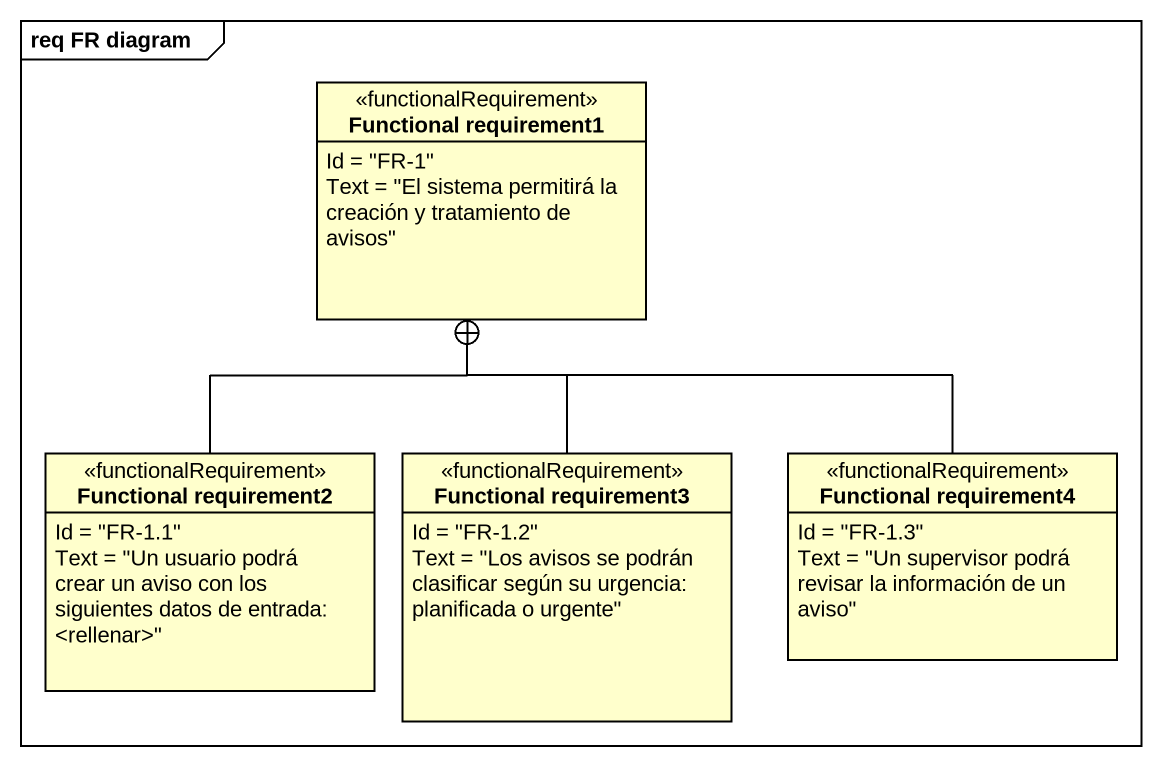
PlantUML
@startuml
mainframe req FR diagram
hide circle
hide empty members
class "Functional requirement1" as Functional_requirement1 <<functionalRequirement>> {
  Id = "FR-1"
  Text = "El sistema permitirá la creación y tratamiento de avisos"
}
class "Functional requirement2" as Functional_requirement2 <<functionalRequirement>> {
  Id = "FR-1.1"
  Text = "Un usuario podrá crear un aviso con los siguientes datos de entrada: <rellenar>"
}
class "Functional requirement3" as Functional_requirement3 <<functionalRequirement>> {
  Id = "FR-1.2"
  Text = "Los avisos se podrán clasificar según su urgencia: planificada o urgente"
}
class "Functional requirement4" as Functional_requirement4 <<functionalRequirement>> {
  Id = "FR-1.3"
  Text = "Un supervisor podrá revisar la información de un aviso"
}
Functional_requirement2 -up-+ Functional_requirement1
Functional_requirement3 -up-+ Functional_requirement1
Functional_requirement4 -up-+ Functional_requirement1
@enduml
